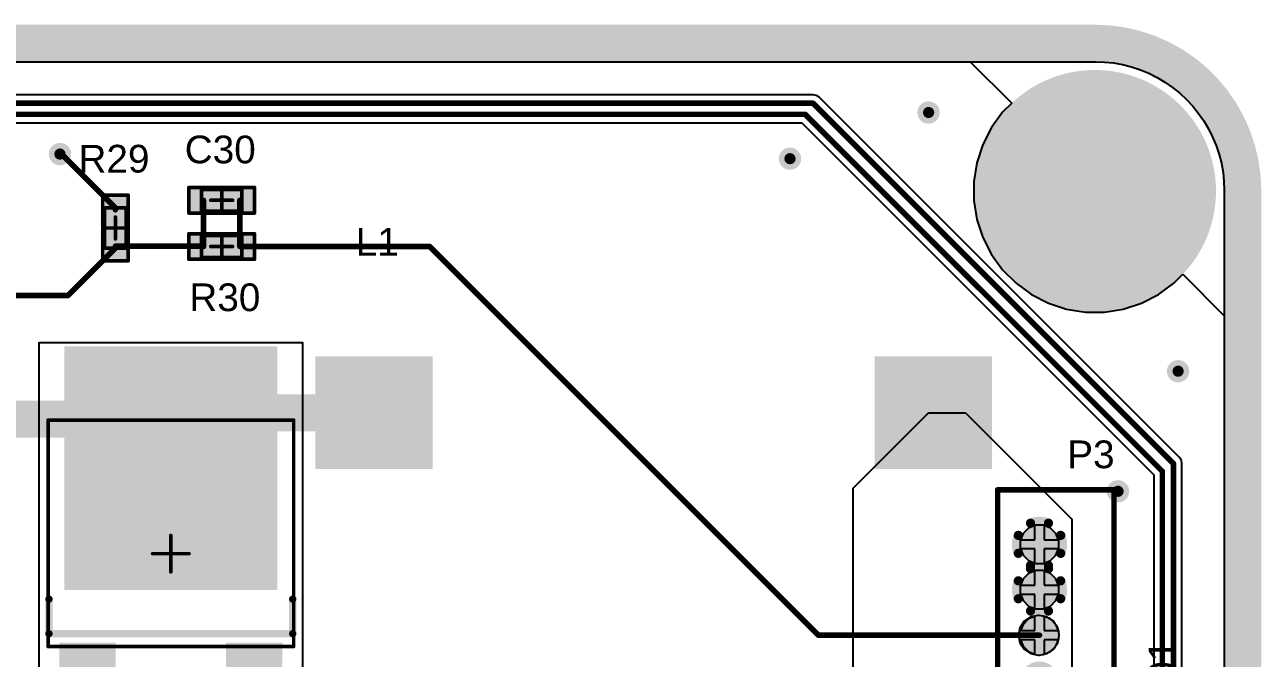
# Model space of a CAD drawing. Header units: millimetres. Extents: x -0.02 to 3.95, y -0.02 to 3.95.
# Drawn here: x 2.617 to 3.955, y 3.269 to 3.955 of the extents above; entities that cross this region are included whole.
import ezdxf

# ---------------------------------------------------------------- set-up
doc = ezdxf.new("R2010")
doc.units = ezdxf.units.MM
doc.header["$MEASUREMENT"] = 0
for name, color, linetype in [('BottomLayer', 5, 'Continuous'), ('BottomSolder', 6, 'Continuous'), ('InternalPlane1', 76, 'Continuous'), ('InternalPlane2', 16, 'Continuous'), ('Mechanical13', 56, 'Continuous'), ('Mechanical15', 56, 'Continuous'), ('MultiLayer', 9, 'Continuous'), ('PadHoleLayer', 156, 'Continuous'), ('TopLayer', 1, 'Continuous'), ('TopOverlay', 2, 'Continuous'), ('TopPaste', 8, 'Continuous'), ('TopSolder', 216, 'Continuous'), ('ViaHoleLayer', 16, 'Continuous')]:
    doc.layers.add(name, color=color, linetype=linetype)
doc.styles.add('Arial', font='', dxfattribs={"height": 0.2})
doc.styles.get('Arial').set_extended_font_data('Arial')

# ---------------------------------------------------------------- blocks, each defined once
blk = doc.blocks.new('0402_7')
at = {"layer": 'TopLayer'}
for points in [[(-0.0315, -0.0098), (-0.0315, 0.0098), (-0.0079, 0.0098), (-0.0079, -0.0098)], [(0.0079, -0.0098), (0.0079, 0.0098), (0.0315, 0.0098), (0.0315, -0.0098)]]:
    blk.add_hatch(color=1, dxfattribs=at).paths.add_polyline_path(points)
at = {"layer": 'TopPaste'}
for points in [[(-0.0315, -0.0098), (-0.0315, 0.0098), (-0.0079, 0.0098), (-0.0079, -0.0098)], [(0.0079, -0.0098), (0.0079, 0.0098), (0.0315, 0.0098), (0.0315, -0.0098)]]:
    blk.add_hatch(color=8, dxfattribs=at).paths.add_polyline_path(points)
at = {"layer": 'TopSolder'}
for points in [[(-0.0375, -0.0158), (-0.0375, 0.0158), (-0.0019, 0.0158), (-0.0019, -0.0158)], [(0.0019, -0.0158), (0.0019, 0.0158), (0.0375, 0.0158), (0.0375, -0.0158)]]:
    blk.add_hatch(color=216, dxfattribs=at).paths.add_polyline_path(points)
at = {"layer": 'Mechanical13', "const_width": 0.00394}
for points in [[(0.0217, 0.0118), (-0.0217, 0.0118)], [(-0.0217, 0.0118), (-0.0217, -0.0118)], [(0.0217, 0.0118), (0.0217, -0.0118)], [(0.0217, -0.0118), (-0.0217, -0.0118)]]:
    blk.add_lwpolyline(points, dxfattribs=at)
at = {"layer": 'Mechanical13', "const_width": 0.00197}
for points in [[(-0.0226, 0.0118, 1), (-0.0207, 0.0118, 1)], [(-0.0226, 0.0118, 1), (-0.0207, 0.0118, 1)], [(0.0207, 0.0118, 1), (0.0226, 0.0118, 1)], [(0.0207, 0.0118, 1), (0.0226, 0.0118, 1)], [(-0.0226, -0.0118, 1), (-0.0207, -0.0118, 1)], [(-0.0226, -0.0118, 1), (-0.0207, -0.0118, 1)], [(0.0207, -0.0118, 1), (0.0226, -0.0118, 1)], [(0.0207, -0.0118, 1), (0.0226, -0.0118, 1)]]:
    blk.add_lwpolyline(points, format="xyb", close=True, dxfattribs=at)
at = {"layer": 'Mechanical15', "const_width": 0.00394}
for points in [[(0.0354, 0.0138), (-0.0354, 0.0138)], [(-0.0354, 0.0138), (-0.0354, -0.0138)], [(0, 0.0118), (0, -0.0118)], [(0.0354, 0.0138), (0.0354, -0.0138)], [(0.0118, 0), (-0.0118, 0)], [(0.0354, -0.0138), (-0.0354, -0.0138)]]:
    blk.add_lwpolyline(points, dxfattribs=at)
at = {"layer": 'Mechanical15', "const_width": 0.00197}
for points in [[(-0.0364, 0.0138, 1), (-0.0344, 0.0138, 1)], [(-0.0364, 0.0138, 1), (-0.0344, 0.0138, 1)], [(-0.001, 0.0118, 1), (0.001, 0.0118, 1)], [(0.0344, 0.0138, 1), (0.0364, 0.0138, 1)], [(0.0344, 0.0138, 1), (0.0364, 0.0138, 1)], [(-0.0128, 0, 1), (-0.0108, 0, 1)], [(0.0108, 0, 1), (0.0128, 0, 1)], [(-0.0364, -0.0138, 1), (-0.0344, -0.0138, 1)], [(-0.0364, -0.0138, 1), (-0.0344, -0.0138, 1)], [(-0.001, -0.0118, 1), (0.001, -0.0118, 1)], [(0.0344, -0.0138, 1), (0.0364, -0.0138, 1)], [(0.0344, -0.0138, 1), (0.0364, -0.0138, 1)]]:
    blk.add_lwpolyline(points, format="xyb", close=True, dxfattribs=at)
blk = doc.blocks.new('0402_8')
at = {"layer": 'TopLayer'}
for points in [[(-0.0315, -0.0098), (-0.0315, 0.0098), (-0.0079, 0.0098), (-0.0079, -0.0098)], [(0.0079, -0.0098), (0.0079, 0.0098), (0.0315, 0.0098), (0.0315, -0.0098)]]:
    blk.add_hatch(color=1, dxfattribs=at).paths.add_polyline_path(points)
at = {"layer": 'TopPaste'}
for points in [[(-0.0315, -0.0098), (-0.0315, 0.0098), (-0.0079, 0.0098), (-0.0079, -0.0098)], [(0.0079, -0.0098), (0.0079, 0.0098), (0.0315, 0.0098), (0.0315, -0.0098)]]:
    blk.add_hatch(color=8, dxfattribs=at).paths.add_polyline_path(points)
at = {"layer": 'TopSolder'}
for points in [[(-0.0375, -0.0158), (-0.0375, 0.0158), (-0.0019, 0.0158), (-0.0019, -0.0158)], [(0.0019, -0.0158), (0.0019, 0.0158), (0.0375, 0.0158), (0.0375, -0.0158)]]:
    blk.add_hatch(color=216, dxfattribs=at).paths.add_polyline_path(points)
at = {"layer": 'Mechanical13', "const_width": 0.00394}
for points in [[(0.0217, 0.0118), (-0.0217, 0.0118)], [(-0.0217, -0.0118), (-0.0217, 0.0118)], [(0.0217, -0.0118), (0.0217, 0.0118)], [(0.0217, -0.0118), (-0.0217, -0.0118)]]:
    blk.add_lwpolyline(points, dxfattribs=at)
at = {"layer": 'Mechanical13', "const_width": 0.00197}
for points in [[(-0.0226, 0.0118, 1), (-0.0207, 0.0118, 1)], [(-0.0226, 0.0118, 1), (-0.0207, 0.0118, 1)], [(0.0207, 0.0118, 1), (0.0226, 0.0118, 1)], [(0.0207, 0.0118, 1), (0.0226, 0.0118, 1)], [(-0.0226, -0.0118, 1), (-0.0207, -0.0118, 1)], [(-0.0226, -0.0118, 1), (-0.0207, -0.0118, 1)], [(0.0207, -0.0118, 1), (0.0226, -0.0118, 1)], [(0.0207, -0.0118, 1), (0.0226, -0.0118, 1)]]:
    blk.add_lwpolyline(points, format="xyb", close=True, dxfattribs=at)
at = {"layer": 'Mechanical15', "const_width": 0.00394}
for points in [[(0.0354, 0.0138), (-0.0354, 0.0138)], [(-0.0354, -0.0138), (-0.0354, 0.0138)], [(0, -0.0118), (0, 0.0118)], [(0.0354, -0.0138), (0.0354, 0.0138)], [(0.0118, 0), (-0.0118, 0)], [(0.0354, -0.0138), (-0.0354, -0.0138)]]:
    blk.add_lwpolyline(points, dxfattribs=at)
at = {"layer": 'Mechanical15', "const_width": 0.00197}
for points in [[(-0.0364, 0.0138, 1), (-0.0344, 0.0138, 1)], [(-0.0364, 0.0138, 1), (-0.0344, 0.0138, 1)], [(-0.001, 0.0118, 1), (0.001, 0.0118, 1)], [(0.0344, 0.0138, 1), (0.0364, 0.0138, 1)], [(0.0344, 0.0138, 1), (0.0364, 0.0138, 1)], [(-0.0128, 0, 1), (-0.0108, 0, 1)], [(0.0108, 0, 1), (0.0128, 0, 1)], [(-0.0364, -0.0138, 1), (-0.0344, -0.0138, 1)], [(-0.0364, -0.0138, 1), (-0.0344, -0.0138, 1)], [(-0.001, -0.0118, 1), (0.001, -0.0118, 1)], [(0.0344, -0.0138, 1), (0.0364, -0.0138, 1)], [(0.0344, -0.0138, 1), (0.0364, -0.0138, 1)]]:
    blk.add_lwpolyline(points, format="xyb", close=True, dxfattribs=at)
blk = doc.blocks.new('0402_12')
at = {"layer": 'TopLayer'}
for points in [[(-0.0315, -0.0098), (-0.0315, 0.0098), (-0.0079, 0.0098), (-0.0079, -0.0098)], [(0.0079, -0.0098), (0.0079, 0.0098), (0.0315, 0.0098), (0.0315, -0.0098)]]:
    blk.add_hatch(color=1, dxfattribs=at).paths.add_polyline_path(points)
at = {"layer": 'TopPaste'}
for points in [[(-0.0315, -0.0098), (-0.0315, 0.0098), (-0.0079, 0.0098), (-0.0079, -0.0098)], [(0.0079, -0.0098), (0.0079, 0.0098), (0.0315, 0.0098), (0.0315, -0.0098)]]:
    blk.add_hatch(color=8, dxfattribs=at).paths.add_polyline_path(points)
at = {"layer": 'TopSolder'}
for points in [[(-0.0375, -0.0158), (-0.0375, 0.0158), (-0.0019, 0.0158), (-0.0019, -0.0158)], [(0.0019, -0.0158), (0.0019, 0.0158), (0.0375, 0.0158), (0.0375, -0.0158)]]:
    blk.add_hatch(color=216, dxfattribs=at).paths.add_polyline_path(points)
at = {"layer": 'Mechanical13', "const_width": 0.00394}
for points in [[(0.0217, 0.0118), (-0.0217, 0.0118)], [(-0.0217, 0.0118), (-0.0217, -0.0118)], [(0.0217, 0.0118), (0.0217, -0.0118)], [(0.0217, -0.0118), (-0.0217, -0.0118)]]:
    blk.add_lwpolyline(points, dxfattribs=at)
at = {"layer": 'Mechanical13', "const_width": 0.00197}
for points in [[(-0.0226, 0.0118, 1), (-0.0207, 0.0118, 1)], [(-0.0226, 0.0118, 1), (-0.0207, 0.0118, 1)], [(0.0207, 0.0118, 1), (0.0226, 0.0118, 1)], [(0.0207, 0.0118, 1), (0.0226, 0.0118, 1)], [(-0.0226, -0.0118, 1), (-0.0207, -0.0118, 1)], [(-0.0226, -0.0118, 1), (-0.0207, -0.0118, 1)], [(0.0207, -0.0118, 1), (0.0226, -0.0118, 1)], [(0.0207, -0.0118, 1), (0.0226, -0.0118, 1)]]:
    blk.add_lwpolyline(points, format="xyb", close=True, dxfattribs=at)
at = {"layer": 'Mechanical15', "const_width": 0.00394}
for points in [[(0.0354, 0.0138), (-0.0354, 0.0138)], [(-0.0354, 0.0138), (-0.0354, -0.0138)], [(0, 0.0118), (0, -0.0118)], [(0.0354, 0.0138), (0.0354, -0.0138)], [(0.0118, 0), (-0.0118, 0)], [(0.0354, -0.0138), (-0.0354, -0.0138)]]:
    blk.add_lwpolyline(points, dxfattribs=at)
at = {"layer": 'Mechanical15', "const_width": 0.00197}
for points in [[(-0.0364, 0.0138, 1), (-0.0344, 0.0138, 1)], [(-0.0364, 0.0138, 1), (-0.0344, 0.0138, 1)], [(-0.001, 0.0118, 1), (0.001, 0.0118, 1)], [(0.0344, 0.0138, 1), (0.0364, 0.0138, 1)], [(0.0344, 0.0138, 1), (0.0364, 0.0138, 1)], [(-0.0128, 0, 1), (-0.0108, 0, 1)], [(0.0108, 0, 1), (0.0128, 0, 1)], [(-0.0364, -0.0138, 1), (-0.0344, -0.0138, 1)], [(-0.0364, -0.0138, 1), (-0.0344, -0.0138, 1)], [(-0.001, -0.0118, 1), (0.001, -0.0118, 1)], [(0.0344, -0.0138, 1), (0.0364, -0.0138, 1)], [(0.0344, -0.0138, 1), (0.0364, -0.0138, 1)]]:
    blk.add_lwpolyline(points, format="xyb", close=True, dxfattribs=at)
blk = doc.blocks.new('VS_30WQ03FN_41')
at = {"layer": 'TopLayer'}
for points in [[(-0.2205, 0.0656), (-0.2205, 0.1148), (-0.1024, 0.1148), (-0.1024, 0.0656)], [(-0.0335, -0.1093), (-0.0335, 0.1093), (0.2185, 0.1093), (0.2185, -0.1093)], [(-0.2205, -0.1148), (-0.2205, -0.0656), (-0.1024, -0.0656), (-0.1024, -0.1148)]]:
    blk.add_hatch(color=1, dxfattribs=at).paths.add_polyline_path(points)
at = {"layer": 'TopPaste'}
for points in [[(-0.2205, 0.0656), (-0.2205, 0.1148), (-0.1024, 0.1148), (-0.1024, 0.0656)], [(-0.0335, -0.1093), (-0.0335, 0.1093), (0.2185, 0.1093), (0.2185, -0.1093)], [(-0.2205, -0.1148), (-0.2205, -0.0656), (-0.1024, -0.0656), (-0.1024, -0.1148)]]:
    blk.add_hatch(color=8, dxfattribs=at).paths.add_polyline_path(points)
at = {"layer": 'TopSolder'}
for points in [[(-0.2265, 0.0596), (-0.2265, 0.1208), (-0.0964, 0.1208), (-0.0964, 0.0596)], [(-0.0395, -0.1153), (-0.0395, 0.1153), (0.2245, 0.1153), (0.2245, -0.1153)], [(-0.2265, -0.1208), (-0.2265, -0.0596), (-0.0964, -0.0596), (-0.0964, -0.1208)]]:
    blk.add_hatch(color=216, dxfattribs=at).paths.add_polyline_path(points)
at = {"layer": 'Mechanical13', "const_width": 0.00394}
for points in [[(-0.1004, 0.1329), (-0.1004, -0.1329)], [(-0.1004, 0.1329), (0.1445, 0.1329)], [(0.1445, 0.1329), (0.1445, -0.1329)], [(-0.1004, -0.1329), (0.1445, -0.1329)]]:
    blk.add_lwpolyline(points, dxfattribs=at)
at = {"layer": 'Mechanical13', "const_width": 0.00197}
for points in [[(-0.1014, 0.1329, 1), (-0.0994, 0.1329, 1)], [(-0.1014, 0.1329, 1), (-0.0994, 0.1329, 1)], [(0.1435, 0.1329, 1), (0.1455, 0.1329, 1)], [(0.1435, 0.1329, 1), (0.1455, 0.1329, 1)], [(-0.1014, -0.1329, 1), (-0.0994, -0.1329, 1)], [(-0.1014, -0.1329, 1), (-0.0994, -0.1329, 1)], [(0.1435, -0.1329, 1), (0.1455, -0.1329, 1)], [(0.1435, -0.1329, 1), (0.1455, -0.1329, 1)]]:
    blk.add_lwpolyline(points, format="xyb", close=True, dxfattribs=at)
at = {"layer": 'Mechanical15'}
for points, const_width in [([(-0.2283, 0.1427), (-0.2283, -0.1427)], 0.00197), ([(-0.2283, 0.1427), (0.2283, 0.1427)], 0.00197), ([(0.2283, 0.1427), (0.2283, -0.1427)], 0.00197), ([(0, 0.0197), (0, -0.0197)], 0.00394), ([(-0.0197, 0), (0.0197, 0)], 0.00394), ([(-0.2283, -0.1427), (0.2283, -0.1427)], 0.00197)]:
    blk.add_lwpolyline(points, dxfattribs=dict(at, const_width=const_width))
for points, const_width in [([(-0.2288, 0.1427, 1), (-0.2279, 0.1427, 1)], 0.000984), ([(-0.2288, 0.1427, 1), (-0.2279, 0.1427, 1)], 0.000984), ([(0.2279, 0.1427, 1), (0.2288, 0.1427, 1)], 0.000984), ([(0.2279, 0.1427, 1), (0.2288, 0.1427, 1)], 0.000984), ([(-0.001, 0.0197, 1), (0.001, 0.0197, 1)], 0.00197), ([(-0.0207, 0, 1), (-0.0187, 0, 1)], 0.00197), ([(0.0187, 0, 1), (0.0207, 0, 1)], 0.00197), ([(-0.001, -0.0197, 1), (0.001, -0.0197, 1)], 0.00197), ([(-0.2288, -0.1427, 1), (-0.2279, -0.1427, 1)], 0.000984), ([(-0.2288, -0.1427, 1), (-0.2279, -0.1427, 1)], 0.000984), ([(0.2279, -0.1427, 1), (0.2288, -0.1427, 1)], 0.000984), ([(0.2279, -0.1427, 1), (0.2288, -0.1427, 1)], 0.000984)]:
    blk.add_lwpolyline(points, format="xyb", close=True, dxfattribs=dict(at, const_width=const_width))
at = {"layer": 'TopOverlay'}
for points, const_width in [([(-0.1565, 0.1364, 1), (-0.1663, 0.1364, 1)], 0.00984), ([(-0.1688, 0.1364, 1), (-0.1639, 0.1364, 1)], 0.00492), ([(-0.159, 0.1364, 1), (-0.154, 0.1364, 1)], 0.00492), ([(-0.0886, 0.1319, 1), (-0.0846, 0.1319, 1)], 0.00394), ([(-0.0886, 0.1319, 1), (-0.0846, 0.1319, 1)], 0.00394), ([(-0.0512, 0.1319, 1), (-0.0472, 0.1319, 1)], 0.00394), ([(-0.0886, -0.1319, 1), (-0.0846, -0.1319, 1)], 0.00394), ([(-0.0886, -0.1319, 1), (-0.0846, -0.1319, 1)], 0.00394), ([(-0.0512, -0.1319, 1), (-0.0472, -0.1319, 1)], 0.00394)]:
    blk.add_lwpolyline(points, format="xyb", close=True, dxfattribs=dict(at, const_width=const_width))
at = {"layer": 'TopOverlay', "const_width": 0.00787}
for points in [[(-0.0866, 0.1319), (-0.0492, 0.1319)], [(-0.0866, 0.1319), (-0.0866, -0.1319)], [(-0.0866, -0.1319), (-0.0492, -0.1319)]]:
    blk.add_lwpolyline(points, dxfattribs=at)
blk = doc.blocks.new('DO5022P_473MLB_56')
at = {"layer": 'TopLayer'}
for points in [[(-0.0575, 0.055), (0.0575, 0.055), (0.0575, -0.055), (-0.0575, -0.055)], [(0.5475, 0.055), (0.6625, 0.055), (0.6625, -0.055), (0.5475, -0.055)]]:
    blk.add_hatch(color=1, dxfattribs=at).paths.add_polyline_path(points)
at = {"layer": 'TopPaste'}
for points in [[(-0.0575, 0.055), (0.0575, 0.055), (0.0575, -0.055), (-0.0575, -0.055)], [(0.5475, 0.055), (0.6625, 0.055), (0.6625, -0.055), (0.5475, -0.055)]]:
    blk.add_hatch(color=8, dxfattribs=at).paths.add_polyline_path(points)
at = {"layer": 'TopSolder'}
for points in [[(-0.0635, 0.061), (0.0635, 0.061), (0.0635, -0.061), (-0.0635, -0.061)], [(0.5415, 0.061), (0.6685, 0.061), (0.6685, -0.061), (0.5415, -0.061)]]:
    blk.add_hatch(color=216, dxfattribs=at).paths.add_polyline_path(points)
blk = doc.blocks.new('0530470810_85')
at = {"layer": 'BottomLayer'}
h = blk.add_hatch(color=5, dxfattribs=at)
edge = h.paths.add_edge_path()
edge.add_arc((0, 0), 0.0148, 0, 360)
h = blk.add_hatch(color=5, dxfattribs=at)
edge = h.paths.add_edge_path()
edge.add_arc((0.0492, 0), 0.0148, 0, 360)
h = blk.add_hatch(color=5, dxfattribs=at)
edge = h.paths.add_edge_path()
edge.add_arc((0.0984, 0), 0.0148, 0, 360)
h = blk.add_hatch(color=5, dxfattribs=at)
edge = h.paths.add_edge_path()
edge.add_arc((0.1476, 0), 0.0148, 0, 360)
h = blk.add_hatch(color=5, dxfattribs=at)
edge = h.paths.add_edge_path()
edge.add_arc((0.1969, 0), 0.0148, 0, 360)
h = blk.add_hatch(color=5, dxfattribs=at)
edge = h.paths.add_edge_path()
edge.add_arc((0.2461, 0), 0.0148, 0, 360)
h = blk.add_hatch(color=5, dxfattribs=at)
edge = h.paths.add_edge_path()
edge.add_arc((0.2953, 0), 0.0148, 0, 360)
h = blk.add_hatch(color=5, dxfattribs=at)
edge = h.paths.add_edge_path()
edge.add_arc((0.3445, 0), 0.0148, 0, 360)
at = {"layer": 'BottomSolder'}
h = blk.add_hatch(color=6, dxfattribs=at)
edge = h.paths.add_edge_path()
edge.add_arc((0, 0), 0.0208, 0, 360)
h = blk.add_hatch(color=6, dxfattribs=at)
edge = h.paths.add_edge_path()
edge.add_arc((0.0492, 0), 0.0208, 0, 360)
h = blk.add_hatch(color=6, dxfattribs=at)
edge = h.paths.add_edge_path()
edge.add_arc((0.0984, 0), 0.0208, 0, 360)
h = blk.add_hatch(color=6, dxfattribs=at)
edge = h.paths.add_edge_path()
edge.add_arc((0.1476, 0), 0.0208, 0, 360)
h = blk.add_hatch(color=6, dxfattribs=at)
edge = h.paths.add_edge_path()
edge.add_arc((0.1969, 0), 0.0208, 0, 360)
h = blk.add_hatch(color=6, dxfattribs=at)
edge = h.paths.add_edge_path()
edge.add_arc((0.2461, 0), 0.0208, 0, 360)
h = blk.add_hatch(color=6, dxfattribs=at)
edge = h.paths.add_edge_path()
edge.add_arc((0.2953, 0), 0.0208, 0, 360)
h = blk.add_hatch(color=6, dxfattribs=at)
edge = h.paths.add_edge_path()
edge.add_arc((0.3445, 0), 0.0208, 0, 360)
at = {"layer": 'InternalPlane1'}
h = blk.add_hatch(color=76, dxfattribs=at)
edge = h.paths.add_edge_path()
edge.add_arc((0, 0), 0.0158, 0, 360)
h = blk.add_hatch(color=76, dxfattribs=at)
edge = h.paths.add_edge_path()
edge.add_arc((0.0492, 0), 0.0158, 0, 360)
h = blk.add_hatch(color=76, dxfattribs=at)
edge = h.paths.add_edge_path()
edge.add_arc((0.0984, 0), 0.0158, 0, 360)
h = blk.add_hatch(color=76, dxfattribs=at)
edge = h.paths.add_edge_path()
edge.add_arc((0.1476, 0), 0.0158, 0, 360)
h = blk.add_hatch(color=76, dxfattribs=at)
edge = h.paths.add_edge_path()
edge.add_arc((0.1969, 0), 0.0158, 0, 360)
h = blk.add_hatch(color=76, dxfattribs=at)
edge = h.paths.add_edge_path()
edge.add_arc((0.2461, 0), 0.0158, 0, 360)
at = {"layer": 'InternalPlane2'}
h = blk.add_hatch(color=16, dxfattribs=at)
edge = h.paths.add_edge_path()
edge.add_arc((0, 0), 0.0158, 0, 360)
h = blk.add_hatch(color=16, dxfattribs=at)
edge = h.paths.add_edge_path()
edge.add_arc((0.0492, 0), 0.0158, 0, 360)
h = blk.add_hatch(color=16, dxfattribs=at)
edge = h.paths.add_edge_path()
edge.add_arc((0.0984, 0), 0.0158, 0, 360)
h = blk.add_hatch(color=16, dxfattribs=at)
edge = h.paths.add_edge_path()
edge.add_arc((0.1476, 0), 0.0158, 0, 360)
h = blk.add_hatch(color=16, dxfattribs=at)
edge = h.paths.add_edge_path()
edge.add_arc((0.1969, 0), 0.0158, 0, 360)
h = blk.add_hatch(color=16, dxfattribs=at)
edge = h.paths.add_edge_path()
edge.add_arc((0.2461, 0), 0.0158, 0, 360)
h = blk.add_hatch(color=16, dxfattribs=at)
edge = h.paths.add_edge_path()
edge.add_arc((0.2953, 0), 0.0158, 0, 360)
h = blk.add_hatch(color=16, dxfattribs=at)
edge = h.paths.add_edge_path()
edge.add_arc((0.3445, 0), 0.0158, 0, 360)
at = {"layer": 'MultiLayer'}
h = blk.add_hatch(color=9, dxfattribs=at)
edge = h.paths.add_edge_path()
edge.add_arc((0, 0), 0.0148, 0, 360)
h = blk.add_hatch(color=9, dxfattribs=at)
edge = h.paths.add_edge_path()
edge.add_arc((0.0492, 0), 0.0148, 0, 360)
h = blk.add_hatch(color=9, dxfattribs=at)
edge = h.paths.add_edge_path()
edge.add_arc((0.0984, 0), 0.0148, 0, 360)
h = blk.add_hatch(color=9, dxfattribs=at)
edge = h.paths.add_edge_path()
edge.add_arc((0.1476, 0), 0.0148, 0, 360)
h = blk.add_hatch(color=9, dxfattribs=at)
edge = h.paths.add_edge_path()
edge.add_arc((0.1969, 0), 0.0148, 0, 360)
h = blk.add_hatch(color=9, dxfattribs=at)
edge = h.paths.add_edge_path()
edge.add_arc((0.2461, 0), 0.0148, 0, 360)
h = blk.add_hatch(color=9, dxfattribs=at)
edge = h.paths.add_edge_path()
edge.add_arc((0.2953, 0), 0.0148, 0, 360)
h = blk.add_hatch(color=9, dxfattribs=at)
edge = h.paths.add_edge_path()
edge.add_arc((0.3445, 0), 0.0148, 0, 360)
at = {"layer": 'PadHoleLayer'}
h = blk.add_hatch(color=156, dxfattribs=at)
edge = h.paths.add_edge_path()
edge.add_arc((0, 0), 0.00984, 0, 360)
h = blk.add_hatch(color=156, dxfattribs=at)
edge = h.paths.add_edge_path()
edge.add_arc((0.0492, 0), 0.00984, 0, 360)
h = blk.add_hatch(color=156, dxfattribs=at)
edge = h.paths.add_edge_path()
edge.add_arc((0.0984, 0), 0.00984, 0, 360)
h = blk.add_hatch(color=156, dxfattribs=at)
edge = h.paths.add_edge_path()
edge.add_arc((0.1476, 0), 0.00984, 0, 360)
h = blk.add_hatch(color=156, dxfattribs=at)
edge = h.paths.add_edge_path()
edge.add_arc((0.1969, 0), 0.00984, 0, 360)
h = blk.add_hatch(color=156, dxfattribs=at)
edge = h.paths.add_edge_path()
edge.add_arc((0.2461, 0), 0.00984, 0, 360)
h = blk.add_hatch(color=156, dxfattribs=at)
edge = h.paths.add_edge_path()
edge.add_arc((0.2953, 0), 0.00984, 0, 360)
h = blk.add_hatch(color=156, dxfattribs=at)
edge = h.paths.add_edge_path()
edge.add_arc((0.3445, 0), 0.00984, 0, 360)
at = {"layer": 'TopLayer'}
h = blk.add_hatch(color=1, dxfattribs=at)
edge = h.paths.add_edge_path()
edge.add_arc((0, 0), 0.0148, 0, 360)
h = blk.add_hatch(color=1, dxfattribs=at)
edge = h.paths.add_edge_path()
edge.add_arc((0.0492, 0), 0.0148, 0, 360)
h = blk.add_hatch(color=1, dxfattribs=at)
edge = h.paths.add_edge_path()
edge.add_arc((0.0984, 0), 0.0148, 0, 360)
h = blk.add_hatch(color=1, dxfattribs=at)
edge = h.paths.add_edge_path()
edge.add_arc((0.1476, 0), 0.0148, 0, 360)
h = blk.add_hatch(color=1, dxfattribs=at)
edge = h.paths.add_edge_path()
edge.add_arc((0.1969, 0), 0.0148, 0, 360)
h = blk.add_hatch(color=1, dxfattribs=at)
edge = h.paths.add_edge_path()
edge.add_arc((0.2461, 0), 0.0148, 0, 360)
h = blk.add_hatch(color=1, dxfattribs=at)
edge = h.paths.add_edge_path()
edge.add_arc((0.2953, 0), 0.0148, 0, 360)
h = blk.add_hatch(color=1, dxfattribs=at)
edge = h.paths.add_edge_path()
edge.add_arc((0.3445, 0), 0.0148, 0, 360)
at = {"layer": 'TopSolder'}
h = blk.add_hatch(color=216, dxfattribs=at)
edge = h.paths.add_edge_path()
edge.add_arc((0, 0), 0.0208, 0, 360)
h = blk.add_hatch(color=216, dxfattribs=at)
edge = h.paths.add_edge_path()
edge.add_arc((0.0492, 0), 0.0208, 0, 360)
h = blk.add_hatch(color=216, dxfattribs=at)
edge = h.paths.add_edge_path()
edge.add_arc((0.0984, 0), 0.0208, 0, 360)
h = blk.add_hatch(color=216, dxfattribs=at)
edge = h.paths.add_edge_path()
edge.add_arc((0.1476, 0), 0.0208, 0, 360)
h = blk.add_hatch(color=216, dxfattribs=at)
edge = h.paths.add_edge_path()
edge.add_arc((0.1969, 0), 0.0208, 0, 360)
h = blk.add_hatch(color=216, dxfattribs=at)
edge = h.paths.add_edge_path()
edge.add_arc((0.2461, 0), 0.0208, 0, 360)
h = blk.add_hatch(color=216, dxfattribs=at)
edge = h.paths.add_edge_path()
edge.add_arc((0.2953, 0), 0.0208, 0, 360)
h = blk.add_hatch(color=216, dxfattribs=at)
edge = h.paths.add_edge_path()
edge.add_arc((0.3445, 0), 0.0208, 0, 360)
at = {"layer": 'InternalPlane1', "const_width": 0.01}
for points in [[(0.2856, 0.0229, -0.203452), (0.305, 0.0229)], [(0.3348, 0.0229, -0.203452), (0.3542, 0.0229)], [(0.2724, -0.0097, -0.203452), (0.2724, 0.0097)], [(0.3181, 0.0097, -0.203452), (0.3181, -0.0097)], [(0.3216, -0.0097, -0.203452), (0.3216, 0.0097)], [(0.3674, 0.0097, -0.203452), (0.3674, -0.0097)], [(0.305, -0.0229, -0.203452), (0.2856, -0.0229)], [(0.3542, -0.0229, -0.203452), (0.3348, -0.0229)]]:
    blk.add_lwpolyline(points, format="xyb", dxfattribs=at)
at = {"layer": 'InternalPlane1', "const_width": 0.005}
for points in [[(0.2831, 0.0229, 1), (0.2881, 0.0229, 1)], [(0.3025, 0.0229, 1), (0.3075, 0.0229, 1)], [(0.3323, 0.0229, 1), (0.3373, 0.0229, 1)], [(0.3517, 0.0229, 1), (0.3567, 0.0229, 1)], [(0.2699, 0.0097, 1), (0.2749, 0.0097, 1)], [(0.3156, 0.0097, 1), (0.3206, 0.0097, 1)], [(0.3191, 0.0097, 1), (0.3241, 0.0097, 1)], [(0.3649, 0.0097, 1), (0.3699, 0.0097, 1)], [(0.2699, -0.0097, 1), (0.2749, -0.0097, 1)], [(0.3156, -0.0097, 1), (0.3206, -0.0097, 1)], [(0.3191, -0.0097, 1), (0.3241, -0.0097, 1)], [(0.3649, -0.0097, 1), (0.3699, -0.0097, 1)], [(0.2831, -0.0229, 1), (0.2881, -0.0229, 1)], [(0.3025, -0.0229, 1), (0.3075, -0.0229, 1)], [(0.3323, -0.0229, 1), (0.3373, -0.0229, 1)], [(0.3517, -0.0229, 1), (0.3567, -0.0229, 1)]]:
    blk.add_lwpolyline(points, format="xyb", close=True, dxfattribs=at)
at = {"layer": 'TopOverlay', "const_width": 0.00591}
for points in [[(-0.06, 0.0453), (-0.06, -0.0807)], [(-0.06, 0.0453), (0.4035, 0.0453)], [(0.4035, 0.0453), (0.4035, -0.0807)], [(-0.06, -0.0807), (0.4035, -0.0807)]]:
    blk.add_lwpolyline(points, dxfattribs=at)
at = {"layer": 'TopOverlay', "const_width": 0.00295}
for points in [[(-0.0615, 0.0453, 1), (-0.0585, 0.0453, 1)], [(-0.0615, 0.0453, 1), (-0.0585, 0.0453, 1)], [(0.402, 0.0453, 1), (0.405, 0.0453, 1)], [(0.402, 0.0453, 1), (0.405, 0.0453, 1)], [(-0.0615, -0.0807, 1), (-0.0585, -0.0807, 1)], [(-0.0615, -0.0807, 1), (-0.0585, -0.0807, 1)], [(0.4021, -0.0807, 1), (0.405, -0.0807, 1)], [(0.4021, -0.0807, 1), (0.405, -0.0807, 1)]]:
    blk.add_lwpolyline(points, format="xyb", close=True, dxfattribs=at)

msp = doc.modelspace()

# ---------------------------------------------------------------- hatches: boundary and pattern name
at = {"layer": 'BottomLayer'}
h = msp.add_hatch(color=5, dxfattribs=at)
edge = h.paths.add_edge_path()
edge.add_arc((3.775, 3.775), 0.125, 0, 360)
h = msp.add_hatch(color=5, dxfattribs=at)
edge = h.paths.add_edge_path()
edge.add_arc((3.595, 3.86), 0.0121, 0, 360)
h = msp.add_hatch(color=5, dxfattribs=at)
edge = h.paths.add_edge_path()
edge.add_arc((2.655, 3.815), 0.0121, 0, 360)
h = msp.add_hatch(color=5, dxfattribs=at)
edge = h.paths.add_edge_path()
edge.add_arc((3.445, 3.81), 0.0121, 0, 360)
h = msp.add_hatch(color=5, dxfattribs=at)
edge = h.paths.add_edge_path()
edge.add_arc((3.865, 3.58), 0.0121, 0, 360)
h = msp.add_hatch(color=5, dxfattribs=at)
edge = h.paths.add_edge_path()
edge.add_arc((3.8, 3.45), 0.0121, 0, 360)
at = {"layer": 'BottomSolder'}
h = msp.add_hatch(color=6, dxfattribs=at)
edge = h.paths.add_edge_path()
edge.add_arc((3.775, 3.775), 0.131, 0, 360)
at = {"layer": 'InternalPlane1'}
h = msp.add_hatch(color=76, dxfattribs=at)
edge = h.paths.add_edge_path()
edge.add_arc((3.775, 3.775), 0.0685, 0, 360)
at = {"layer": 'InternalPlane2'}
h = msp.add_hatch(color=16, dxfattribs=at)
edge = h.paths.add_edge_path()
edge.add_arc((3.595, 3.86), 0.0121, 0, 360)
h = msp.add_hatch(color=16, dxfattribs=at)
edge = h.paths.add_edge_path()
edge.add_arc((3.775, 3.775), 0.0685, 0, 360)
h = msp.add_hatch(color=16, dxfattribs=at)
edge = h.paths.add_edge_path()
edge.add_arc((2.655, 3.815), 0.0121, 0, 360)
h = msp.add_hatch(color=16, dxfattribs=at)
edge = h.paths.add_edge_path()
edge.add_arc((3.445, 3.81), 0.0121, 0, 360)
h = msp.add_hatch(color=16, dxfattribs=at)
edge = h.paths.add_edge_path()
edge.add_arc((3.865, 3.58), 0.0121, 0, 360)
h = msp.add_hatch(color=16, dxfattribs=at)
edge = h.paths.add_edge_path()
edge.add_arc((3.8, 3.45), 0.0121, 0, 360)
at = {"layer": 'MultiLayer'}
h = msp.add_hatch(color=9, dxfattribs=at)
edge = h.paths.add_edge_path()
edge.add_arc((3.775, 3.775), 0.125, 0, 360)
at = {"layer": 'PadHoleLayer'}
h = msp.add_hatch(color=156, dxfattribs=at)
edge = h.paths.add_edge_path()
edge.add_arc((3.775, 3.775), 0.0625, 0, 360)
at = {"layer": 'TopLayer'}
h = msp.add_hatch(color=1, dxfattribs=at)
edge = h.paths.add_edge_path()
edge.add_arc((3.775, 3.775), 0.125, 0, 360)
h = msp.add_hatch(color=1, dxfattribs=at)
edge = h.paths.add_edge_path()
edge.add_arc((3.595, 3.86), 0.0121, 0, 360)
h = msp.add_hatch(color=1, dxfattribs=at)
edge = h.paths.add_edge_path()
edge.add_arc((2.655, 3.815), 0.0121, 0, 360)
h = msp.add_hatch(color=1, dxfattribs=at)
edge = h.paths.add_edge_path()
edge.add_arc((3.445, 3.81), 0.0121, 0, 360)
h = msp.add_hatch(color=1, dxfattribs=at)
edge = h.paths.add_edge_path()
edge.add_arc((3.865, 3.58), 0.0121, 0, 360)
h = msp.add_hatch(color=1, dxfattribs=at)
edge = h.paths.add_edge_path()
edge.add_arc((3.8, 3.45), 0.0121, 0, 360)
at = {"layer": 'TopSolder'}
h = msp.add_hatch(color=216, dxfattribs=at)
edge = h.paths.add_edge_path()
edge.add_arc((3.775, 3.775), 0.131, 0, 360)
at = {"layer": 'ViaHoleLayer'}
h = msp.add_hatch(color=16, dxfattribs=at)
edge = h.paths.add_edge_path()
edge.add_arc((3.595, 3.86), 0.0061, 0, 360)
h = msp.add_hatch(color=16, dxfattribs=at)
edge = h.paths.add_edge_path()
edge.add_arc((2.655, 3.815), 0.0061, 0, 360)
h = msp.add_hatch(color=16, dxfattribs=at)
edge = h.paths.add_edge_path()
edge.add_arc((3.445, 3.81), 0.0061, 0, 360)
h = msp.add_hatch(color=16, dxfattribs=at)
edge = h.paths.add_edge_path()
edge.add_arc((3.865, 3.58), 0.0061, 0, 360)
h = msp.add_hatch(color=16, dxfattribs=at)
edge = h.paths.add_edge_path()
edge.add_arc((3.8, 3.45), 0.0061, 0, 360)

# ---------------------------------------------------------------- linework, layer by layer
at = {"layer": 'BottomLayer'}
for p, q in [((0.3, 3.915), (3.6401, 3.9149)), ((3.6401, 3.9149), (3.6849, 3.8701)), ((3.47, 3.8792), (1.71, 3.8792)), ((3.4735, 3.8785), (3.47, 3.8792)), ((3.4765, 3.8765), (3.4735, 3.8785)), ((3.8665, 3.4865), (3.4765, 3.8765)), ((3.6849, 3.8701), (3.6751, 3.8603)), ((3.6751, 3.8603), (3.663, 3.8437)), ((1.7188, 3.8488), (3.4577, 3.8488)), ((3.4577, 3.8488), (3.8388, 3.4677)), ((3.663, 3.8437), (3.6536, 3.8253)), ((3.6536, 3.8253), (3.6472, 3.8057)), ((3.6472, 3.8057), (3.644, 3.7853)), ((3.644, 3.7853), (3.644, 3.7647)), ((3.644, 3.7647), (3.6472, 3.7443)), ((3.6472, 3.7443), (3.6536, 3.7247)), ((3.6536, 3.7247), (3.663, 3.7063)), ((3.663, 3.7063), (3.6751, 3.6897)), ((3.6751, 3.6897), (3.6897, 3.6751)), ((3.8603, 3.6751), (3.8701, 3.6849)), ((3.8701, 3.6849), (3.915, 3.64)), ((3.6897, 3.6751), (3.7063, 3.663)), ((3.8437, 3.663), (3.8603, 3.6751)), ((3.7063, 3.663), (3.7247, 3.6536)), ((3.7247, 3.6536), (3.7443, 3.6472)), ((3.8057, 3.6472), (3.8253, 3.6536)), ((3.8253, 3.6536), (3.8437, 3.663)), ((3.7443, 3.6472), (3.7647, 3.644)), ((3.7647, 3.644), (3.7853, 3.644)), ((3.7853, 3.644), (3.8057, 3.6472)), ((3.915, 3.64), (3.915, 0.3)), ((3.8685, 3.4835), (3.8665, 3.4865)), ((3.8692, 3.48), (3.8685, 3.4835)), ((3.8692, 1.3205), (3.8692, 3.48)), ((3.8692, 3.48), (3.8692, 3.48)), ((3.8388, 3.4677), (3.8388, 1.3615)), ((3.71, 3.413), (3.7032, 3.4102)), ((3.71, 3.3976), (3.71, 3.413)), ((3.7268, 3.4102), (3.72, 3.413)), ((3.72, 3.413), (3.72, 3.3976)), ((3.6974, 3.4044), (3.6946, 3.3976)), ((3.7032, 3.4102), (3.6974, 3.4044)), ((3.7326, 3.4044), (3.7268, 3.4102)), ((3.7354, 3.3976), (3.7326, 3.4044)), ((3.6946, 3.3976), (3.71, 3.3976)), ((3.71, 3.3876), (3.6946, 3.3876)), ((3.6946, 3.3876), (3.6974, 3.3809)), ((3.71, 3.3722), (3.71, 3.3876)), ((3.72, 3.3976), (3.7354, 3.3976)), ((3.7354, 3.3876), (3.72, 3.3876)), ((3.72, 3.3876), (3.72, 3.3722)), ((3.7326, 3.3809), (3.7354, 3.3876)), ((3.6974, 3.3809), (3.7032, 3.375)), ((3.7032, 3.375), (3.71, 3.3722)), ((3.72, 3.3722), (3.7268, 3.375)), ((3.7268, 3.375), (3.7326, 3.3809)), ((3.7032, 3.361), (3.6974, 3.3552)), ((3.71, 3.3638), (3.7032, 3.361)), ((3.71, 3.3484), (3.71, 3.3638)), ((3.7268, 3.361), (3.72, 3.3638)), ((3.72, 3.3638), (3.72, 3.3484)), ((3.7326, 3.3552), (3.7268, 3.361)), ((3.6974, 3.3552), (3.6946, 3.3484)), ((3.6946, 3.3484), (3.71, 3.3484)), ((3.72, 3.3484), (3.7354, 3.3484)), ((3.7354, 3.3484), (3.7326, 3.3552)), ((3.71, 3.3384), (3.6946, 3.3384)), ((3.6946, 3.3384), (3.6974, 3.3317)), ((3.71, 3.323), (3.71, 3.3384)), ((3.7354, 3.3384), (3.72, 3.3384)), ((3.72, 3.3384), (3.72, 3.323)), ((3.7326, 3.3317), (3.7354, 3.3384)), ((3.6974, 3.3317), (3.7032, 3.3258)), ((3.7032, 3.3258), (3.71, 3.323)), ((3.72, 3.323), (3.7268, 3.3258)), ((3.7268, 3.3258), (3.7326, 3.3317)), ((3.6985, 3.3094), (3.6939, 3.3024)), ((3.7054, 3.314), (3.6985, 3.3094)), ((3.7136, 3.3156), (3.7054, 3.314)), ((3.715, 3.3156), (3.7136, 3.3156)), ((3.7183, 3.315), (3.715, 3.3156)), ((3.7191, 3.315), (3.7183, 3.315)), ((3.7199, 3.3146), (3.7191, 3.315)), ((3.7232, 3.314), (3.7199, 3.3146)), ((3.726, 3.3121), (3.7232, 3.314)), ((3.7268, 3.3118), (3.726, 3.3121)), ((3.7274, 3.3112), (3.7268, 3.3118)), ((3.7301, 3.3094), (3.7274, 3.3112)), ((3.732, 3.3066), (3.7301, 3.3094)), ((3.7326, 3.306), (3.732, 3.3066)), ((3.7329, 3.3052), (3.7326, 3.306)), ((3.6939, 3.3024), (3.6922, 3.2942)), ((3.6922, 3.2942), (3.6939, 3.286)), ((3.7348, 3.3024), (3.7329, 3.3052)), ((3.7354, 3.2992), (3.7348, 3.3024)), ((3.7358, 3.2983), (3.7354, 3.2992)), ((3.7358, 3.2975), (3.7358, 3.2983)), ((3.7364, 3.2942), (3.7358, 3.2975)), ((3.7358, 3.291), (3.7364, 3.2942)), ((3.6939, 3.286), (3.6985, 3.2791)), ((3.6985, 3.2791), (3.7054, 3.2744)), ((3.7274, 3.2772), (3.7301, 3.2791)), ((3.7301, 3.2791), (3.732, 3.2818)), ((3.732, 3.2818), (3.7326, 3.2825)), ((3.7326, 3.2825), (3.7329, 3.2833)), ((3.7329, 3.2833), (3.7348, 3.286)), ((3.7348, 3.286), (3.7354, 3.2893)), ((3.7354, 3.2893), (3.7358, 3.2901)), ((3.7358, 3.2901), (3.7358, 3.291)), ((3.7054, 3.2744), (3.7136, 3.2728)), ((3.7136, 3.2728), (3.715, 3.2728)), ((3.715, 3.2728), (3.7183, 3.2734)), ((3.7183, 3.2734), (3.7191, 3.2734)), ((3.7191, 3.2734), (3.7199, 3.2738)), ((3.7199, 3.2738), (3.7232, 3.2744)), ((3.7232, 3.2744), (3.726, 3.2763)), ((3.726, 3.2763), (3.7268, 3.2766)), ((3.7268, 3.2766), (3.7274, 3.2772))]:
    msp.add_line(p, q, dxfattribs=at)
for points, const_width in [([(1.71, 3.87), (3.47, 3.87)], 0.006), ([(3.47, 3.87), (3.86, 3.48)], 0.006), ([(1.715, 3.858), (3.4615, 3.858)], 0.006), ([(3.4615, 3.858), (3.848, 3.4715)], 0.006), ([(3.86, 1.3205), (3.86, 3.48)], 0.006), ([(3.848, 1.3577), (3.848, 3.4715)], 0.006), ([(3.7136, 3.2942), (3.715, 3.2942)], 0.03)]:
    msp.add_lwpolyline(points, dxfattribs=dict(at, const_width=const_width))
for points, const_width in [([(3.4685, 3.87, 1), (3.4715, 3.87, 1)], 0.003), ([(3.4685, 3.87, 1), (3.4715, 3.87, 1)], 0.003), ([(3.46, 3.858, 1), (3.463, 3.858, 1)], 0.003), ([(3.46, 3.858, 1), (3.463, 3.858, 1)], 0.003), ([(3.8585, 3.48, 1), (3.8615, 3.48, 1)], 0.003), ([(3.8585, 3.48, 1), (3.8615, 3.48, 1)], 0.003), ([(3.8465, 3.4715, 1), (3.8495, 3.4715, 1)], 0.003), ([(3.8465, 3.4715, 1), (3.8495, 3.4715, 1)], 0.003), ([(3.7061, 3.2942, 1), (3.7211, 3.2942, 1)], 0.015), ([(3.7075, 3.2942, 1), (3.7225, 3.2942, 1)], 0.015)]:
    msp.add_lwpolyline(points, format="xyb", close=True, dxfattribs=dict(at, const_width=const_width))
at = {"layer": 'InternalPlane1'}
for p, q in [((0.165, 3.9149), (3.7754, 3.9149)), ((3.7754, 3.9149), (3.776, 3.915)), ((3.776, 3.915), (3.7853, 3.9146)), ((3.7853, 3.9146), (3.7952, 3.9136)), ((3.7952, 3.9136), (3.805, 3.9118)), ((3.805, 3.9118), (3.8147, 3.9093)), ((3.8147, 3.9093), (3.8242, 3.9062)), ((3.8242, 3.9062), (3.8334, 3.9024)), ((3.8334, 3.9024), (3.8423, 3.8979)), ((3.8423, 3.8979), (3.8508, 3.8928)), ((3.8508, 3.8928), (3.859, 3.8871)), ((3.859, 3.8871), (3.8668, 3.8809)), ((3.8668, 3.8809), (3.8741, 3.8741)), ((3.8741, 3.8741), (3.8809, 3.8668)), ((3.8809, 3.8668), (3.8871, 3.859)), ((3.8871, 3.859), (3.8928, 3.8508)), ((3.8928, 3.8508), (3.8979, 3.8423)), ((3.8979, 3.8423), (3.9024, 3.8334)), ((3.9024, 3.8334), (3.9062, 3.8242)), ((3.9062, 3.8242), (3.9093, 3.8147)), ((3.9093, 3.8147), (3.9118, 3.805)), ((3.9118, 3.805), (3.9136, 3.7952)), ((3.9136, 3.7952), (3.9146, 3.7853)), ((3.9146, 3.7853), (3.915, 3.776)), ((3.915, 3.776), (3.9149, 3.7754)), ((3.9149, 3.7754), (3.9149, 0.165))]:
    msp.add_line(p, q, dxfattribs=at)
at = {"layer": 'InternalPlane1', "const_width": 0.04}
for points in [[(0.165, 3.935), (3.7754, 3.935)], [(3.935, 0.165), (3.935, 3.7754)]]:
    msp.add_lwpolyline(points, dxfattribs=at)
at = {"layer": 'InternalPlane1', "const_width": 0.02}
for points in [[(3.7654, 3.935, 1), (3.7854, 3.935, 1)], [(3.7654, 3.935, 1), (3.7854, 3.935, 1)], [(3.925, 3.7754, 1), (3.945, 3.7754, 1)], [(3.925, 3.7754, 1), (3.945, 3.7754, 1)]]:
    msp.add_lwpolyline(points, format="xyb", close=True, dxfattribs=at)
at = {"layer": 'InternalPlane1', "const_width": 0.04}
msp.add_lwpolyline([(3.7754, 3.935, -0.414214), (3.935, 3.7754)], format="xyb", dxfattribs=at)
at = {"layer": 'InternalPlane2'}
for p, q in [((1.9051, 3.9149), (3.7754, 3.9149)), ((3.7754, 3.9149), (3.776, 3.915)), ((3.776, 3.915), (3.7853, 3.9146)), ((3.7853, 3.9146), (3.7952, 3.9136)), ((3.7952, 3.9136), (3.805, 3.9118)), ((3.805, 3.9118), (3.8147, 3.9093)), ((3.8147, 3.9093), (3.8242, 3.9062)), ((3.8242, 3.9062), (3.8334, 3.9024)), ((3.8334, 3.9024), (3.8423, 3.8979)), ((3.8423, 3.8979), (3.8508, 3.8928)), ((3.8508, 3.8928), (3.859, 3.8871)), ((3.859, 3.8871), (3.8668, 3.8809)), ((3.8668, 3.8809), (3.8741, 3.8741)), ((3.8741, 3.8741), (3.8809, 3.8668)), ((3.8809, 3.8668), (3.8871, 3.859)), ((3.8871, 3.859), (3.8928, 3.8508)), ((3.8928, 3.8508), (3.8979, 3.8423)), ((3.8979, 3.8423), (3.9024, 3.8334)), ((3.9024, 3.8334), (3.9062, 3.8242)), ((3.9062, 3.8242), (3.9093, 3.8147)), ((3.9093, 3.8147), (3.9118, 3.805)), ((3.9118, 3.805), (3.9136, 3.7952)), ((3.9136, 3.7952), (3.9146, 3.7853)), ((3.9146, 3.7853), (3.915, 3.776)), ((3.915, 3.776), (3.9149, 3.7754)), ((3.9149, 3.7754), (3.9149, 0.165))]:
    msp.add_line(p, q, dxfattribs=at)
at = {"layer": 'InternalPlane2', "const_width": 0.04}
for points in [[(0.165, 3.935), (3.7754, 3.935)], [(3.935, 0.165), (3.935, 3.7754)]]:
    msp.add_lwpolyline(points, dxfattribs=at)
at = {"layer": 'InternalPlane2', "const_width": 0.02}
for points in [[(3.7654, 3.935, 1), (3.7854, 3.935, 1)], [(3.7654, 3.935, 1), (3.7854, 3.935, 1)], [(3.925, 3.7754, 1), (3.945, 3.7754, 1)], [(3.925, 3.7754, 1), (3.945, 3.7754, 1)]]:
    msp.add_lwpolyline(points, format="xyb", close=True, dxfattribs=at)
at = {"layer": 'InternalPlane2', "const_width": 0.04}
msp.add_lwpolyline([(3.7754, 3.935, -0.414214), (3.935, 3.7754)], format="xyb", dxfattribs=at)
at = {"layer": 'TopLayer'}
for p, q in [((3.5135, 3.4535), (3.595, 3.535)), ((3.595, 3.535), (3.635, 3.535)), ((3.635, 3.535), (3.75, 3.42)), ((3.5135, 3.155), (3.5135, 3.4535)), ((3.7109, 3.4134), (3.7032, 3.4102)), ((3.7191, 3.4134), (3.7109, 3.4134)), ((3.7268, 3.4102), (3.7191, 3.4134)), ((3.75, 3.42), (3.75, 3.23)), ((3.6974, 3.4044), (3.6942, 3.3968)), ((3.7032, 3.4102), (3.6974, 3.4044)), ((3.7326, 3.4044), (3.7268, 3.4102)), ((3.7358, 3.3968), (3.7326, 3.4044)), ((3.6942, 3.3968), (3.6942, 3.3885)), ((3.6942, 3.3885), (3.6974, 3.3809)), ((3.7326, 3.3809), (3.7358, 3.3885)), ((3.7358, 3.3885), (3.7358, 3.3968)), ((3.6974, 3.3809), (3.7032, 3.375)), ((3.7032, 3.375), (3.7109, 3.3719)), ((3.7191, 3.3719), (3.7268, 3.375)), ((3.7268, 3.375), (3.7326, 3.3809)), ((3.7032, 3.361), (3.6974, 3.3552)), ((3.7109, 3.3642), (3.7032, 3.361)), ((3.7109, 3.3719), (3.7191, 3.3719)), ((3.7191, 3.3642), (3.7109, 3.3642)), ((3.7268, 3.361), (3.7191, 3.3642)), ((3.7326, 3.3552), (3.7268, 3.361)), ((3.6974, 3.3552), (3.6942, 3.3476)), ((3.6942, 3.3476), (3.6942, 3.3393)), ((3.7358, 3.3476), (3.7326, 3.3552)), ((3.7358, 3.3393), (3.7358, 3.3476)), ((3.6942, 3.3393), (3.6974, 3.3317)), ((3.7326, 3.3317), (3.7358, 3.3393)), ((3.6974, 3.3317), (3.7032, 3.3258)), ((3.7032, 3.3258), (3.7109, 3.3227)), ((3.7109, 3.3227), (3.7191, 3.3227)), ((3.7191, 3.3227), (3.7268, 3.3258)), ((3.7268, 3.3258), (3.7326, 3.3317)), ((3.6974, 3.306), (3.6946, 3.2992)), ((3.7032, 3.3118), (3.6974, 3.306)), ((3.71, 3.3146), (3.7032, 3.3118)), ((3.71, 3.2992), (3.71, 3.3146)), ((3.7268, 3.3118), (3.72, 3.3146)), ((3.72, 3.3146), (3.72, 3.2992)), ((3.7326, 3.306), (3.7268, 3.3118)), ((3.7354, 3.2992), (3.7326, 3.306)), ((3.6946, 3.2992), (3.71, 3.2992)), ((3.72, 3.2992), (3.7354, 3.2992)), ((3.71, 3.2892), (3.6946, 3.2892)), ((3.6946, 3.2892), (3.6974, 3.2825)), ((3.6974, 3.2825), (3.7032, 3.2766)), ((3.71, 3.2738), (3.71, 3.2892)), ((3.7354, 3.2892), (3.72, 3.2892)), ((3.72, 3.2892), (3.72, 3.2738)), ((3.7268, 3.2766), (3.7326, 3.2825)), ((3.7326, 3.2825), (3.7354, 3.2892)), ((3.7032, 3.2766), (3.71, 3.2738)), ((3.72, 3.2738), (3.7268, 3.2766))]:
    msp.add_line(p, q, dxfattribs=at)
for points, const_width in [([(2.655, 3.815), (2.6567, 3.815)], 0.006), ([(2.6567, 3.815), (2.715, 3.7567)], 0.006), ([(2.8103, 3.715), (2.8103, 3.765)], 0.006), ([(2.8497, 3.715), (2.8497, 3.765)], 0.006), ([(2.715, 3.7547), (2.715, 3.7567)], 0.006), ([(2.6636, 3.6619), (2.715, 3.7133)], 0.006), ([(2.715, 3.7153), (2.81, 3.7153)], 0.006), ([(2.715, 3.7133), (2.715, 3.7153)], 0.006), ([(2.81, 3.7153), (2.8103, 3.715)], 0.006), ([(2.8497, 3.715), (3.055, 3.715)], 0.006), ([(3.055, 3.715), (3.4758, 3.2942)], 0.006), ([(2.5141, 3.6619), (2.6636, 3.6619)], 0.006), ([(2.5141, 3.5281), (2.6787, 3.5281)], 0.04), ([(2.775, 3.475), (2.835, 3.535)], 0.04), ([(2.835, 3.535), (3.005, 3.535)], 0.04), ([(3.4758, 3.2942), (3.715, 3.2942)], 0.006)]:
    msp.add_lwpolyline(points, dxfattribs=dict(at, const_width=const_width))
for points, const_width in [([(2.6535, 3.815, 1), (2.6565, 3.815, 1)], 0.003), ([(2.6552, 3.815, 1), (2.6582, 3.815, 1)], 0.003), ([(2.6552, 3.815, 1), (2.6582, 3.815, 1)], 0.003), ([(2.8088, 3.765, 1), (2.8118, 3.765, 1)], 0.003), ([(2.8482, 3.765, 1), (2.8512, 3.765, 1)], 0.003), ([(2.7135, 3.7567, 1), (2.7165, 3.7567, 1)], 0.003), ([(2.7135, 3.7567, 1), (2.7165, 3.7567, 1)], 0.003), ([(2.7135, 3.7547, 1), (2.7165, 3.7547, 1)], 0.003), ([(2.7135, 3.7153, 1), (2.7165, 3.7153, 1)], 0.003), ([(2.7135, 3.7153, 1), (2.7165, 3.7153, 1)], 0.003), ([(2.7135, 3.7133, 1), (2.7165, 3.7133, 1)], 0.003), ([(2.7135, 3.7133, 1), (2.7165, 3.7133, 1)], 0.003), ([(2.8085, 3.7153, 1), (2.8115, 3.7153, 1)], 0.003), ([(2.8085, 3.7153, 1), (2.8115, 3.7153, 1)], 0.003), ([(2.8088, 3.715, 1), (2.8118, 3.715, 1)], 0.003), ([(2.8088, 3.715, 1), (2.8118, 3.715, 1)], 0.003), ([(2.8482, 3.715, 1), (2.8512, 3.715, 1)], 0.003), ([(2.8482, 3.715, 1), (2.8512, 3.715, 1)], 0.003), ([(3.0535, 3.715, 1), (3.0565, 3.715, 1)], 0.003), ([(3.0535, 3.715, 1), (3.0565, 3.715, 1)], 0.003), ([(2.6621, 3.6619, 1), (2.6651, 3.6619, 1)], 0.003), ([(2.6621, 3.6619, 1), (2.6651, 3.6619, 1)], 0.003), ([(2.6687, 3.5281, 1), (2.6887, 3.5281, 1)], 0.02), ([(2.825, 3.535, 1), (2.845, 3.535, 1)], 0.02), ([(2.825, 3.535, 1), (2.845, 3.535, 1)], 0.02), ([(2.995, 3.535, 1), (3.015, 3.535, 1)], 0.02), ([(2.765, 3.475, 1), (2.785, 3.475, 1)], 0.02), ([(3.4743, 3.2942, 1), (3.4773, 3.2942, 1)], 0.003), ([(3.4743, 3.2942, 1), (3.4773, 3.2942, 1)], 0.003), ([(3.7135, 3.2942, 1), (3.7165, 3.2942, 1)], 0.003)]:
    msp.add_lwpolyline(points, format="xyb", close=True, dxfattribs=dict(at, const_width=const_width))

# ---------------------------------------------------------------- block references
for name, p, rotation in [('0402_12', (2.83, 3.765), 180), ('0402_8', (2.715, 3.735), 270), ('0402_7', (2.83, 3.715), 180), ('VS_30WQ03FN_41', (2.775, 3.3825), 90), ('DO5022P_473MLB_56', (3.6, 3.535), 180), ('0530470810_85', (3.715, 3.0481), 90)]:
    msp.add_blockref(name, p, dxfattribs=dict(rotation=rotation))

# ---------------------------------------------------------------- texts
at = {"layer": 'TopOverlay', "style": 'Arial'}
for s, p in [('C30', (2.79, 3.805)), ('R29', (2.675, 3.795)), ('L1', (2.975, 3.705)), ('R30', (2.795, 3.645)), ('P3', (3.745, 3.475))]:
    msp.add_text(s, height=0.03, dxfattribs=at).set_placement(p)
msp.add_text('Camera 01', height=0.03, rotation=90, dxfattribs=at).set_placement((3.863, 3.082))

doc.saveas('drawing.dxf')
